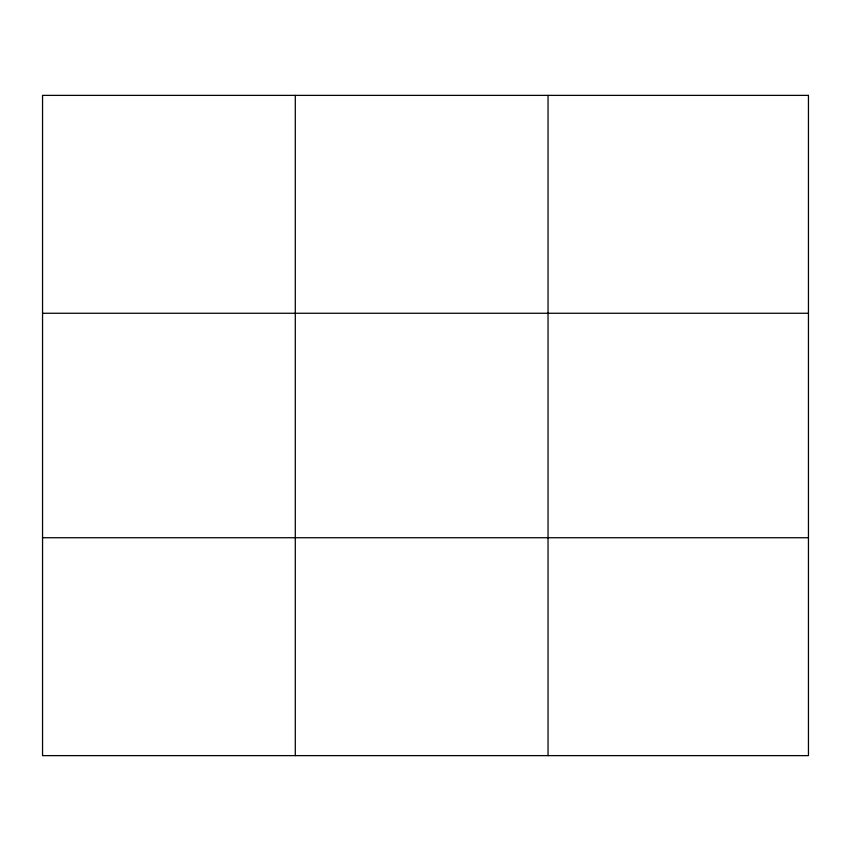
<?xml version="1.0" encoding="UTF-8"?>
<svg xmlns="http://www.w3.org/2000/svg" width="851" height="851" viewBox="0 0 851 851"><rect width="100%" height="100%" fill="white"/><g stroke="black" fill="none" stroke-linecap="round" stroke-linejoin="round"><path stroke-width="1.28" d="M295.297 95.376L295.297 755.624M548.044 95.376L548.044 755.624M42.55 313.264L808.45 313.264M42.55 537.736L808.45 537.736M808.45 95.376L808.45 755.624L42.55 755.624L42.55 95.376L808.45 95.376"/></g></svg>
